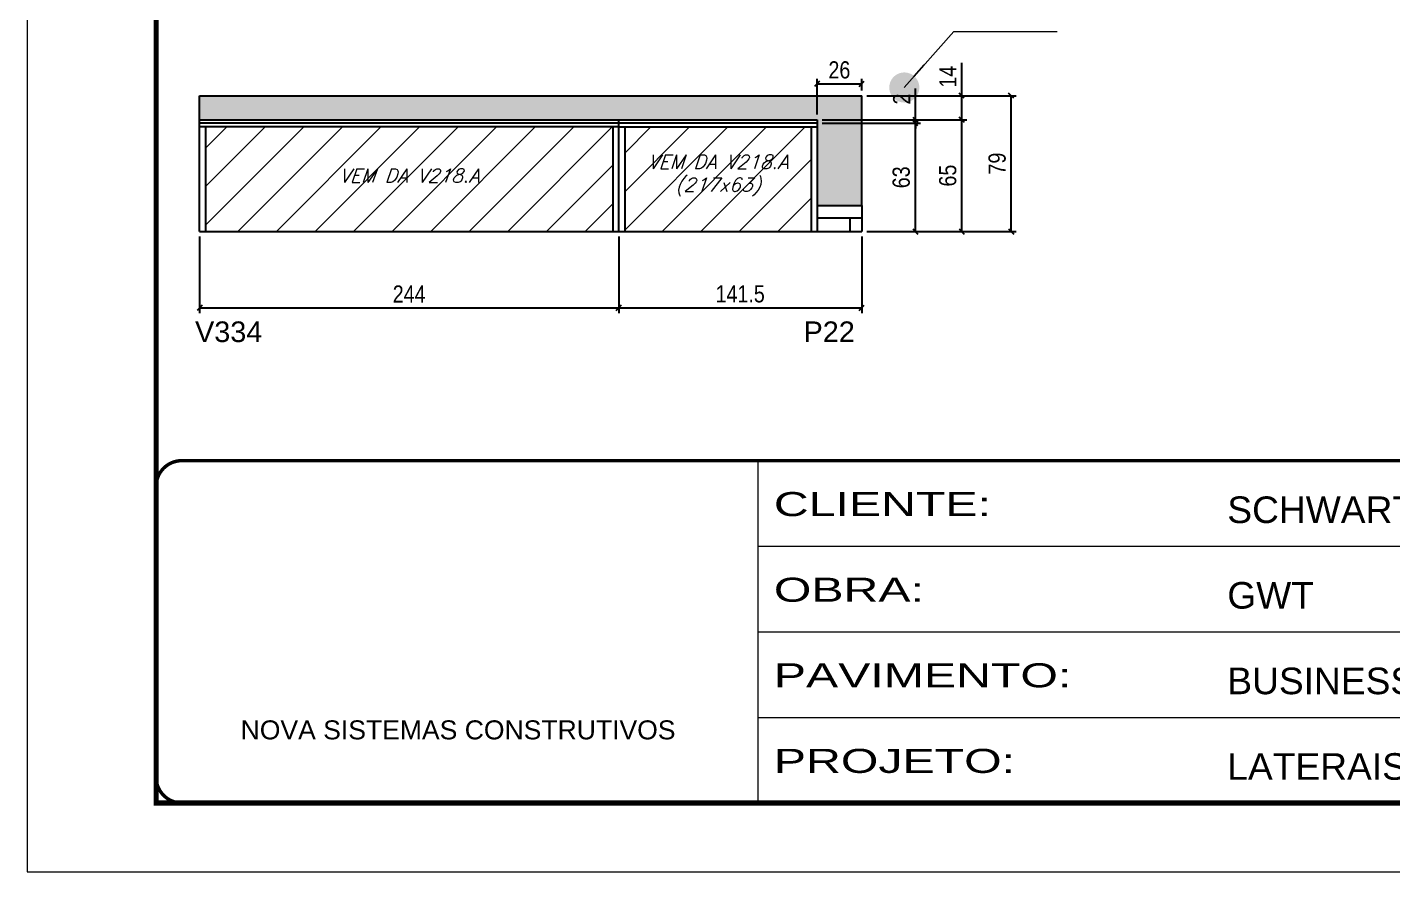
# Model space of a CAD drawing. Extents: x 13154 to 22413, y 1253 to 30260.
# Drawn here: x 17923 to 18718, y 25373 to 25865 of the extents above; entities that cross this region are included whole.
import ezdxf

# ---------------------------------------------------------------- set-up
doc = ezdxf.new("R2010")
doc.units = 0
doc.linetypes.add('CONTINUO', pattern=[0])
doc.linetypes.add('DASHED', pattern=[0.75, 0.5, -0.25])
for name, color, linetype in [('5', 5, 'Continuous'), ('COTA', 241, 'Continuous'), ('Painéis', 200, 'Continuous'), ('SARR_2.2x7', 40, 'Continuous'), ('SARR_3.5x7', 81, 'Continuous'), ('texto', 7, 'Continuous')]:
    doc.layers.add(name, color=color, linetype=linetype)
for name, color, linetype, lineweight in [('Folhas', 255, 'Continuous', 9), ('Hachura', 251, 'Continuous', 9), ('SARRAFO DE PRESSAO', 251, 'DASHED', 9)]:
    doc.layers.add(name, color=color, linetype=linetype, lineweight=lineweight)
doc.styles.add('ARIAL', font='arial.ttf')
doc.styles.add('COTA TECNICA', font='techl___.ttf', dxfattribs={"height": 10})
doc.styles.add('Romans', font='romans.shx')
doc.styles.get("Standard").update_dxf_attribs({"font": 'arial.ttf'})
doc.styles.add('Tecnologia', font='')
doc.styles.get('Tecnologia').set_extended_font_data('Forgotten Futurist')
doc.dimstyles.new('3x', dxfattribs={"dimtxt": 10, "dimasz": 5, "dimexe": 7, "dimexo": 5, "dimgap": 4, "dimtad": 1, "dimdec": 4, "dimlfac": 0.3333333333333333, "dimdsep": 46, "dimtxsty": 'Standard', "dimblk": 'DOT', "dimcen": 0.09, "dimclrd": 1, "dimclre": 1, "dimclrt": 2, "dimadec": 0, "dimazin": 2, "dimtfac": 1, "dimtdec": 4, "dimtmove": 0, "dimatfit": 3, "dimldrblk": 'DOT', "dimfxl": 1, "dimtolj": 1, "dimtzin": 0, "dimlwd": 9, "dimlwe": 9, "dimarcsym": 0})
doc.dimstyles.new('PAINEL', dxfattribs={"dimtxt": 10, "dimasz": 3, "dimexe": 3, "dimexo": 3, "dimgap": 3, "dimtad": 1, "dimdec": 1, "dimzin": 12, "dimdsep": 46, "dimtxsty": 'COTA TECNICA', "dimblk1": 'OBLIQUE', "dimblk2": 'OBLIQUE', "dimsah": 1, "dimcen": 0.9, "dimclrd": 4, "dimclre": 4, "dimclrt": 240, "dimadec": 1, "dimazin": 3, "dimtfac": 1, "dimtdec": 1, "dimtmove": 0, "dimatfit": 3, "dimfxl": 1, "dimtolj": 1, "dimtzin": 12, "dimarcsym": 0})

# ---------------------------------------------------------------- blocks, each defined once
blk = doc.blocks.new('9999999999')
at = {"color": 30, "linetype": 'CONTINUO'}
for p, q in [((98564.56196592061, 34230.20511460536), (98564.56196592061, 34429.44862801625)), ((98564.56196592061, 34379.63774966353), (99583.97835781069, 34379.63774966353)), ((98564.56196592061, 34329.8268713108), (99487.97835781069, 34329.8268713108)), ((98564.56196592063, 34280.01599295808), (99487.97835781069, 34280.01599295808))]:
    blk.add_line(p, q, dxfattribs=at)
at = {"color": 30, "linetype": 'CONTINUO', "const_width": 2}
blk.add_lwpolyline([(99583.97835781069, 34230.20511460536), (99583.97835781069, 34414.44862801625, 0.4142135623730951), (99568.97835781069, 34429.44862801625), (98228.97835781069, 34429.44862801625, 0.4142135623730951), (98213.97835781069, 34414.44862801625), (98213.97835781069, 34245.20511460536, 0.4142135623730951), (98228.97835781069, 34230.20511460536), (99583.97835781069, 34230.20511460536)], format="xyb", dxfattribs=at)
at = {"layer": 'Folhas'}
blk.add_lwpolyline([(98138.97835781069, 34190.20511460536), (99623.97835781069, 34190.20511460536), (99623.97835781069, 35240.20511460536), (98138.97835781069, 35240.20511460536)], close=True, dxfattribs=at)
at = {"layer": 'Folhas', "color": 30, "const_width": 3}
blk.add_lwpolyline([(98213.97835781069, 34230.20511460536), (99583.97835781069, 34230.20511460536), (99583.97835781069, 35200.20511460536), (98213.97835781069, 35200.20511460536)], close=True, dxfattribs=at)
at = {"color": 7, "linetype": 'Continuous', "ltscale": 5, "style": 'ARIAL'}
for s, height, p in [('SCHWARTZ', 15.48288, (98837.6812528586, 34393.12953067552)), ('GWT', 15.48288, (98837.6812528586, 34343.3186523228)), ('BUSINESS CENTER E LAZER - PROJEÇÃO', 15.48288, (98837.6812528586, 34293.50777397008)), ('NOVA SISTEMAS CONSTRUTIVOS', 11.0592, (98263.18703214587, 34267.21182737108)), ('LATERAIS DE VIGAS', 15.48288, (98837.6812528586, 34243.69689561735))]:
    blk.add_text(s, height=height, dxfattribs=at).set_placement(p)
at = {"layer": 'Folhas', "color": 7, "style": 'Tecnologia', "width": 1.5}
for s, p in [('CLIENTE:', (98573.65419061291, 34397.16605924374)), ('OBRA:', (98573.65419061291, 34347.31415840245)), ('PAVIMENTO:', (98573.65419061291, 34297.50328004972)), ('PROJETO:', (98573.65419061291, 34247.692401697))]:
    blk.add_text(s, height=14, dxfattribs=at).set_placement(p)
blk = doc.blocks.new('_Oblique')
at = {"color": 0, "linetype": 'ByBlock', "lineweight": -2}
blk.add_line((-0.5, -0.5), (0.5, 0.5), dxfattribs=at)
blk = doc.blocks.new('*D187')
at = {"layer": 'COTA', "color": 4, "linetype": 'ByBlock', "lineweight": -2, "transparency": 16777216}
for p, q in [((18023.20540185238, 25743.11010926151), (18023.20540185238, 25698.61074441654)), ((18267.20540185235, 25743.11010926165), (18267.20540185235, 25698.61074441654)), ((18023.20540185238, 25701.61074441654), (18267.20540185235, 25701.61074441654))]:
    blk.add_line(p, q, dxfattribs=at)
at = {"layer": 'Defpoints', "color": 0, "linetype": 'ByBlock', "transparency": 16777216}
for p in [(18023.20540185238, 25746.11010926151), (18267.20540185235, 25746.11010926165), (18267.20540185235, 25701.61074441654)]:
    blk.add_point(p, dxfattribs=at)
at = {"layer": 'COTA', "color": 4, "linetype": 'ByBlock', "lineweight": -2, "transparency": 16777216, "xscale": 3, "yscale": 3, "zscale": 3, "rotation": 180}
blk.add_blockref('_Oblique', (18023.20540185238, 25701.61074441654), dxfattribs=at)
at = {"layer": 'COTA', "color": 4, "linetype": 'ByBlock', "lineweight": -2, "transparency": 16777216, "xscale": 3, "yscale": 3, "zscale": 3}
blk.add_blockref('_Oblique', (18267.20540185235, 25701.61074441654), dxfattribs=at)
at = {"layer": 'COTA', "color": 240, "linetype": 'ByBlock', "transparency": 16777216, "insert": (18145.20540185236, 25709.68384383174), "char_height": 10, "attachment_point": 5, "style": 'COTA TECNICA'}
blk.add_mtext('\\A1;244', dxfattribs=at)
blk = doc.blocks.new('*D1164')
at = {"layer": 'COTA', "color": 4, "linetype": 'ByBlock', "lineweight": -2, "transparency": 16777216}
for p, q in [((18267.20540185235, 25743.11010926165), (18267.20540185235, 25698.61074441654)), ((18408.70540185235, 25743.11010926151), (18408.70540185235, 25698.61074441654)), ((18267.20540185235, 25701.61074441654), (18408.70540185235, 25701.61074441654))]:
    blk.add_line(p, q, dxfattribs=at)
at = {"layer": 'Defpoints', "color": 0, "linetype": 'ByBlock', "transparency": 16777216}
for p in [(18267.20540185235, 25746.11010926165), (18408.70540185235, 25746.11010926151), (18408.70540185235, 25701.61074441654)]:
    blk.add_point(p, dxfattribs=at)
at = {"layer": 'COTA', "color": 4, "linetype": 'ByBlock', "lineweight": -2, "transparency": 16777216, "xscale": 3, "yscale": 3, "zscale": 3, "rotation": 180}
blk.add_blockref('_Oblique', (18267.20540185235, 25701.61074441654), dxfattribs=at)
at = {"layer": 'COTA', "color": 4, "linetype": 'ByBlock', "lineweight": -2, "transparency": 16777216, "xscale": 3, "yscale": 3, "zscale": 3}
blk.add_blockref('_Oblique', (18408.70540185235, 25701.61074441654), dxfattribs=at)
at = {"layer": 'COTA', "color": 240, "linetype": 'ByBlock', "transparency": 16777216, "insert": (18337.95540185235, 25709.72039353934), "char_height": 10, "attachment_point": 5, "style": 'COTA TECNICA'}
blk.add_mtext('\\A1;141.5', dxfattribs=at)
blk = doc.blocks.new('*D1132')
at = {"layer": 'COTA', "color": 4, "linetype": 'ByBlock', "lineweight": -2, "transparency": 16777216}
for p, q in [((18385.70540185236, 25811.11010926152), (18469.94330304729, 25811.11010926152)), ((18466.94330304729, 25746.11010926152), (18466.94330304729, 25811.11010926152)), ((18411.70540185236, 25746.11010926152), (18469.94330304729, 25746.11010926152))]:
    blk.add_line(p, q, dxfattribs=at)
at = {"layer": 'Defpoints', "color": 0, "linetype": 'ByBlock', "transparency": 16777216}
for p in [(18382.70540185236, 25811.11010926152), (18466.94330304729, 25811.11010926152), (18408.70540185236, 25746.11010926152)]:
    blk.add_point(p, dxfattribs=at)
at = {"layer": 'COTA', "color": 4, "linetype": 'ByBlock', "lineweight": -2, "transparency": 16777216, "xscale": 3, "yscale": 3, "zscale": 3}
for p, rotation in [((18466.94330304729, 25811.11010926152), 90), ((18466.94330304729, 25746.11010926152), 270)]:
    blk.add_blockref('_Oblique', p, dxfattribs=dict(at, rotation=rotation))
at = {"layer": 'COTA', "color": 240, "linetype": 'ByBlock', "transparency": 16777216, "insert": (18458.83365392448, 25778.61010926151), "char_height": 10, "attachment_point": 5, "rotation": 90, "style": 'COTA TECNICA'}
blk.add_mtext('\\A1;65', dxfattribs=at)
blk = doc.blocks.new('*D1133')
at = {"layer": 'COTA', "color": 4, "linetype": 'ByBlock', "lineweight": -2, "transparency": 16777216}
for p, q in [((18466.9433030474, 25825.11010926152), (18466.9433030474, 25844.22706832585)), ((18411.70540185236, 25825.11010926152), (18469.9433030474, 25825.11010926152)), ((18466.9433030474, 25811.11010926152), (18466.9433030474, 25825.11010926152)), ((18385.70540185236, 25811.11010926152), (18469.9433030474, 25811.11010926152))]:
    blk.add_line(p, q, dxfattribs=at)
at = {"layer": 'Defpoints', "color": 0, "linetype": 'ByBlock', "transparency": 16777216}
for p in [(18408.70540185236, 25825.11010926152), (18466.9433030474, 25825.11010926152), (18382.70540185236, 25811.11010926152)]:
    blk.add_point(p, dxfattribs=at)
at = {"layer": 'COTA', "color": 4, "linetype": 'ByBlock', "lineweight": -2, "transparency": 16777216, "xscale": 3, "yscale": 3, "zscale": 3}
for p, rotation in [((18466.9433030474, 25825.11010926152), 90), ((18466.9433030474, 25811.11010926152), 270)]:
    blk.add_blockref('_Oblique', p, dxfattribs=dict(at, rotation=rotation))
at = {"layer": 'COTA', "color": 240, "linetype": 'ByBlock', "transparency": 16777216, "insert": (18458.8702036322, 25836.16858879367), "char_height": 10, "attachment_point": 5, "rotation": 90, "style": 'COTA TECNICA'}
blk.add_mtext('\\A1;14', dxfattribs=at)
blk = doc.blocks.new('*D1134')
at = {"layer": 'COTA', "color": 4, "linetype": 'ByBlock', "lineweight": -2, "transparency": 16777216}
for p, q in [((18411.70540185236, 25825.11010926152), (18498.71456859716, 25825.11010926152)), ((18495.71456859716, 25746.11010926152), (18495.71456859716, 25825.11010926152)), ((18411.70540185236, 25746.11010926152), (18498.71456859716, 25746.11010926152))]:
    blk.add_line(p, q, dxfattribs=at)
at = {"layer": 'Defpoints', "color": 0, "linetype": 'ByBlock', "transparency": 16777216}
for p in [(18408.70540185236, 25825.11010926152), (18495.71456859716, 25825.11010926152), (18408.70540185236, 25746.11010926152)]:
    blk.add_point(p, dxfattribs=at)
at = {"layer": 'COTA', "color": 4, "linetype": 'ByBlock', "lineweight": -2, "transparency": 16777216, "xscale": 3, "yscale": 3, "zscale": 3}
for p, rotation in [((18495.71456859716, 25825.11010926152), 90), ((18495.71456859716, 25746.11010926152), 270)]:
    blk.add_blockref('_Oblique', p, dxfattribs=dict(at, rotation=rotation))
at = {"layer": 'COTA', "color": 240, "linetype": 'ByBlock', "transparency": 16777216, "insert": (18487.61222941588, 25785.61010926151), "char_height": 10, "attachment_point": 5, "rotation": 90, "style": 'COTA TECNICA'}
blk.add_mtext('\\A1;79', dxfattribs=at)
blk = doc.blocks.new('*D1135')
at = {"layer": 'COTA', "color": 4, "linetype": 'ByBlock', "lineweight": -2, "transparency": 16777216}
for p, q in [((18382.70540185235, 25814.11010926151), (18382.70540185235, 25834.97569038138)), ((18382.70540185235, 25831.97569038138), (18408.70540185235, 25831.97569038138)), ((18408.70540185235, 25828.11010926151), (18408.70540185235, 25834.97569038138))]:
    blk.add_line(p, q, dxfattribs=at)
at = {"layer": 'Defpoints', "color": 0, "linetype": 'ByBlock', "transparency": 16777216}
for p in [(18408.70540185235, 25831.97569038138), (18408.70540185235, 25825.11010926151), (18382.70540185235, 25811.11010926151)]:
    blk.add_point(p, dxfattribs=at)
at = {"layer": 'COTA', "color": 4, "linetype": 'ByBlock', "lineweight": -2, "transparency": 16777216, "xscale": 3, "yscale": 3, "zscale": 3, "rotation": 180}
blk.add_blockref('_Oblique', (18382.70540185235, 25831.97569038138), dxfattribs=at)
at = {"layer": 'COTA', "color": 4, "linetype": 'ByBlock', "lineweight": -2, "transparency": 16777216, "xscale": 3, "yscale": 3, "zscale": 3}
blk.add_blockref('_Oblique', (18408.70540185235, 25831.97569038138), dxfattribs=at)
at = {"layer": 'COTA', "color": 240, "linetype": 'ByBlock', "transparency": 16777216, "insert": (18395.70540185235, 25840.07802956266), "char_height": 10, "attachment_point": 5, "style": 'COTA TECNICA'}
blk.add_mtext('\\A1;26', dxfattribs=at)
blk = doc.blocks.new('*D3239')
at = {"layer": 'COTA', "color": 4, "lineweight": -2, "transparency": 16777216}
for p, q in [((18385.70540185236, 25809.11010926154), (18442.96802161777, 25809.11010926154)), ((18439.96802161777, 25746.11010926152), (18439.96802161777, 25809.11010926154)), ((18411.70540185236, 25746.11010926152), (18442.96802161777, 25746.11010926152))]:
    blk.add_line(p, q, dxfattribs=at)
at = {"layer": 'Defpoints', "color": 0, "transparency": 16777216}
for p in [(18382.70540185236, 25809.11010926154), (18439.96802161777, 25809.11010926154), (18408.70540185236, 25746.11010926152)]:
    blk.add_point(p, dxfattribs=at)
at = {"layer": 'COTA', "color": 4, "lineweight": -2, "transparency": 16777216, "xscale": 3, "yscale": 3, "zscale": 3}
for p, rotation in [((18439.96802161777, 25809.11010926154), 90), ((18439.96802161777, 25746.11010926152), 270)]:
    blk.add_blockref('_Oblique', p, dxfattribs=dict(at, rotation=rotation))
at = {"layer": 'COTA', "color": 240, "transparency": 16777216, "insert": (18431.74872337215, 25777.61010926152), "char_height": 10, "attachment_point": 5, "rotation": 90, "style": 'COTA TECNICA'}
blk.add_mtext('\\A1;63', dxfattribs=at)
blk = doc.blocks.new('*D3240')
at = {"layer": 'COTA', "color": 4, "lineweight": -2, "transparency": 16777216}
for p, q in [((18439.96802161777, 25811.11010926152), (18439.96802161777, 25829.22122037263)), ((18385.70540185236, 25811.11010926152), (18442.96802161777, 25811.11010926152)), ((18385.70540185236, 25809.11010926154), (18442.96802161777, 25809.11010926154)), ((18439.96802161777, 25809.11010926154), (18439.96802161777, 25811.11010926152)), ((18439.96802161777, 25809.11010926154), (18439.96802161777, 25806.11010926154))]:
    blk.add_line(p, q, dxfattribs=at)
at = {"layer": 'Defpoints', "color": 0, "transparency": 16777216}
for p in [(18382.70540185236, 25811.11010926152), (18382.70540185236, 25809.11010926154), (18439.96802161777, 25811.11010926152)]:
    blk.add_point(p, dxfattribs=at)
at = {"layer": 'COTA', "color": 4, "lineweight": -2, "transparency": 16777216, "xscale": 3, "yscale": 3, "zscale": 3}
for p, rotation in [((18439.96802161777, 25811.11010926152), 270), ((18439.96802161777, 25809.11010926154), 90)]:
    blk.add_blockref('_Oblique', p, dxfattribs=dict(at, rotation=rotation))
at = {"layer": 'COTA', "color": 240, "transparency": 16777216, "insert": (18431.96802161778, 25823.16566481706), "char_height": 10, "attachment_point": 5, "rotation": 90, "style": 'COTA TECNICA'}
blk.add_mtext('\\A1;2', dxfattribs=at)
blk = doc.blocks.new('_Dot')
at = {"color": 0, "linetype": 'ByBlock', "lineweight": -2}
blk.add_line((-0.5, 0), (-1, 0), dxfattribs=at)
at = {"color": 0, "linetype": 'ByBlock', "const_width": 0.5}
blk.add_lwpolyline([(-0.25, 0, 1), (0.25, 0, 1)], format="xyb", close=True, dxfattribs=at)

msp = doc.modelspace()

# ---------------------------------------------------------------- hatches: boundary and pattern name
at = {"layer": 'COTA', "linetype": 'ByBlock'}
h = msp.add_hatch(dxfattribs=at)
h.set_pattern_fill('AR-CONC', color=256, scale=0.03)
h.set_pattern_definition([(49.99999999999999, (-115866.6202756717, -5388.735166015174), (5.46554006988012, -0.4781725661670926), [0.5715, -6.2865]), (355, (-115866.6202756717, -5388.735166015174), (-1.05730264274908, 5.731705357171054), [0.4572, -5.0292175251]), (100.4514447, (-115866.1648154617, -5388.775013620175), (4.408237412710598, 5.253532557365853), [0.4857002639999999, -5.342707337999999]), (46.18420000000001, (-115866.6202756717, -5387.211166015174), (8.132371226763897, -1.261269837981814), [0.85725, -9.429749999999999]), (96.63555760999992, (-115865.9425786717, -5387.316271015175), (7.12212402154509, 7.422783737931645), [0.7285506942, -8.0140682448]), (351.1841511700001, (-115866.6202756717, -5387.211166015174), (7.12212402194931, 7.422783737565979), [0.6857990120999999, -7.5437919576]), (21, (-115865.8582756717, -5387.592166015174), (4.548431738073974, -3.067955945612628), [0.5715, -6.2865]), (326.0000000000001, (-115865.8582756717, -5387.592166015174), (1.854060850429412, 5.525638983669578), [0.4572, -5.029199999999999]), (71.45144499999999, (-115865.4792396937, -5387.847829012175), (6.402492578361485, 2.457683066577157), [0.485700264, -5.342698127999999]), (37.50000000000001, (-115866.6202756717, -5388.735166015174), (0.0926580975177545, 2.536651166194593), [0, -4.96824, 0, -5.1054, 0, -5.04825]), (7.499999999999999, (-115866.6202756717, -5388.735166015174), (2.004589875309172, 3.005417244543585), [0, -2.910839999999999, 0, -4.85394, 0, -1.92405]), (327.5, (-115868.3195356717, -5388.735166015174), (4.067717855006141, -0.1718623197802033), [0, -1.905, 0, -5.9436, 0, -7.886699999999999]), (317.5, (-115869.0815356717, -5388.735166015174), (4.443875441580541, 0.7627947309999908), [0, -2.4765, 0, -3.94716, 0, -5.6007])])
h.paths.add_polyline_path([(18408.70540185235, 25825.11010926151), (18023.20540185232, 25825.11010926151), (18023.20540185232, 25811.11010926151), (18382.70540185235, 25811.11010926151), (18382.70540185235, 25761.11010926151), (18408.70540185235, 25761.11010926151)])
at = {"layer": 'Hachura', "linetype": 'ByBlock'}
h = msp.add_hatch(dxfattribs=at)
h.set_pattern_fill('ANSI31', color=256, scale=5)
h.set_pattern_definition([(45, (0, 0), (-11.22532015133644, 11.22532015133644), [])])
h.paths.add_polyline_path([(18263.70540185223, 25746.11010926151), (18263.70540185226, 25806.91010926152), (18026.70540185232, 25806.91010926151), (18026.70540185235, 25746.11010926151)])
h.paths.add_polyline_path([(18379.20540185232, 25746.11010926151), (18379.20540185235, 25806.91010926151), (18270.70540185238, 25806.91010926151), (18270.70540185241, 25746.11010926151)])

# ---------------------------------------------------------------- linework, layer by layer
at = {"layer": 'COTA', "linetype": 'ByBlock'}
for p, q in [((18023.20540185232, 25811.11010926151), (18023.20540185232, 25825.11010926151)), ((18023.20540185232, 25825.11010926151), (18408.70540185235, 25825.11010926151)), ((18408.70540185235, 25761.11010926151), (18408.70540185235, 25825.11010926151)), ((18382.70540185235, 25761.11010926151), (18382.70540185235, 25746.1101092615))]:
    msp.add_line(p, q, dxfattribs=at)
at = {"layer": 'Painéis', "linetype": 'Continuous'}
for p, q in [((18023.20540185232, 25811.11010926151), (18382.70540185235, 25811.11010926151)), ((18023.20540185235, 25746.11010926151), (18023.20540185232, 25811.11010926151)), ((18382.70540185235, 25809.11010926152), (18023.20540185232, 25809.11010926151)), ((18267.20540185235, 25746.11010926151), (18267.20540185232, 25811.11010926151)), ((18382.70540185235, 25811.11010926151), (18382.70540185235, 25761.11010926151)), ((18382.70540185235, 25761.11010926151), (18408.70540185232, 25761.11010926151)), ((18408.70540185235, 25761.11010926151), (18408.70540185235, 25746.11010926151)), ((18023.20540185235, 25746.11010926151), (18408.70540185235, 25746.11010926151))]:
    msp.add_line(p, q, dxfattribs=at)
at = {"layer": 'SARR_2.2x7', "linetype": 'Continuous'}
for p, q in [((18267.20540185226, 25806.91010926152), (18023.20540185232, 25806.91010926151)), ((18267.20540185238, 25806.91010926152), (18382.70540185235, 25806.91010926151)), ((18382.70540185235, 25754.11010926151), (18408.70540185232, 25754.11010926151)), ((18401.70540185232, 25754.11010926151), (18401.70540185232, 25746.1101092615))]:
    msp.add_line(p, q, dxfattribs=at)
at = {"layer": 'SARR_3.5x7'}
for p, q in [((18026.70540185232, 25806.91010926152), (18026.70540185235, 25746.11010926151)), ((18263.70540185226, 25806.91010926152), (18263.70540185223, 25746.11010926151)), ((18270.70540185238, 25806.91010926152), (18270.70540185241, 25746.11010926151)), ((18379.20540185235, 25806.91010926152), (18379.20540185232, 25746.11010926151))]:
    msp.add_line(p, q, dxfattribs=at)

# ---------------------------------------------------------------- block references
at = {"layer": 'SARRAFO DE PRESSAO', "color": 6, "linetype": 'ByBlock'}
msp.add_blockref('9999999999', (-80216.09863348237, -8816.755831833629), dxfattribs=at)

# ---------------------------------------------------------------- texts
at = {"layer": '5', "linetype": 'Continuous'}
for s, p in [('V334', (18020.571957646, 25681.71262754606)), ('P22', (18374.85575807176, 25681.71262754606))]:
    msp.add_text(s, height=12, rotation=3.550247623884672e-05, dxfattribs=at).set_placement(p)
at = {"layer": 'texto', "color": 2, "char_height": 8, "attachment_point": 5, "style": 'Romans'}
for s, insert in [('{\\Q19;\\C256;VEM DA V218.A\\P(217x63)}', (18324.95540185236, 25778.61010926156)), ('{\\Q19;\\C256;VEM DA V218.A}', (18145.20540185229, 25778.61010926156))]:
    msp.add_mtext(s, dxfattribs=dict(at, insert=insert))

# ---------------------------------------------------------------- dimensions: what is measured, and where the dimension line sits
at = {"layer": 'COTA', "linetype": 'ByBlock'}
for base, p1, p2, picture, middle in [((18408.70540185235, 25831.97569038138), (18382.70540185235, 25811.11010926151), (18408.70540185235, 25825.11010926151), '*D1135', (18395.70540185235, 25840.07802956266)), ((18267.20540185235, 25701.61074441654), (18023.20540185238, 25746.11010926151), (18267.20540185235, 25746.11010926165), '*D187', (18145.20540185236, 25709.68384383174))]:
    dim = msp.add_linear_dim(base=base, p1=p1, p2=p2, dimstyle='PAINEL', dxfattribs=at)
    dim.commit()
    dim.dimension.update_dxf_attribs({"geometry": picture, "text_midpoint": middle})
for base, p1, p2, picture, middle in [((18466.9433030474, 25825.11010926152), (18382.70540185235, 25811.11010926151), (18408.70540185235, 25825.11010926151), '*D1133', (18458.8702036322, 25836.16858879367)), ((18495.71456859716, 25825.11010926152), (18408.70540185235, 25746.11010926151), (18408.70540185235, 25825.11010926151), '*D1134', (18487.61222941588, 25785.61010926151)), ((18466.94330304729, 25811.11010926152), (18408.70540185235, 25746.11010926151), (18382.70540185235, 25811.11010926151), '*D1132', (18458.83365392448, 25778.61010926151))]:
    dim = msp.add_linear_dim(base=base, p1=p1, p2=p2, angle=90, dimstyle='PAINEL', dxfattribs=at)
    dim.commit()
    dim.dimension.update_dxf_attribs({"geometry": picture, "text_midpoint": middle})
at = {"layer": 'COTA'}
for base, p1, p2, picture, middle in [((18439.96802161777, 25811.11010926152), (18382.70540185235, 25809.11010926152), (18382.70540185235, 25811.11010926151), '*D3240', (18431.96802161778, 25823.16566481706)), ((18439.96802161777, 25809.11010926154), (18408.70540185235, 25746.11010926151), (18382.70540185235, 25809.11010926152), '*D3239', (18431.74872337215, 25777.61010926152))]:
    dim = msp.add_linear_dim(base=base, p1=p1, p2=p2, angle=90, dimstyle='PAINEL', dxfattribs=at)
    dim.commit()
    dim.dimension.update_dxf_attribs({"geometry": picture, "text_midpoint": middle})
at = {"layer": 'COTA', "linetype": 'ByBlock'}
dim = msp.add_linear_dim(base=(18408.70540185235, 25701.61074441654), p1=(18267.20540185235, 25746.11010926165), p2=(18408.70540185235, 25746.11010926151), dimstyle='PAINEL', override={"dimtmove": 1}, dxfattribs=at)
dim.commit()
dim.dimension.update_dxf_attribs({"geometry": '*D1164', "text_midpoint": (18337.95540185235, 25709.72039353934)})

# ---------------------------------------------------------------- leaders
at = {"layer": 'Hachura'}
msp.add_leader([(18433.51172079007, 25829.88666330195), (18462.36206103751, 25862.48385905854), (18522.43050936645, 25862.48385905854)], dimstyle='3x', override={"dimasz": 17.5, "dimgap": 4, "dimtad": 0}, dxfattribs=at)

doc.saveas('drawing.dxf')
